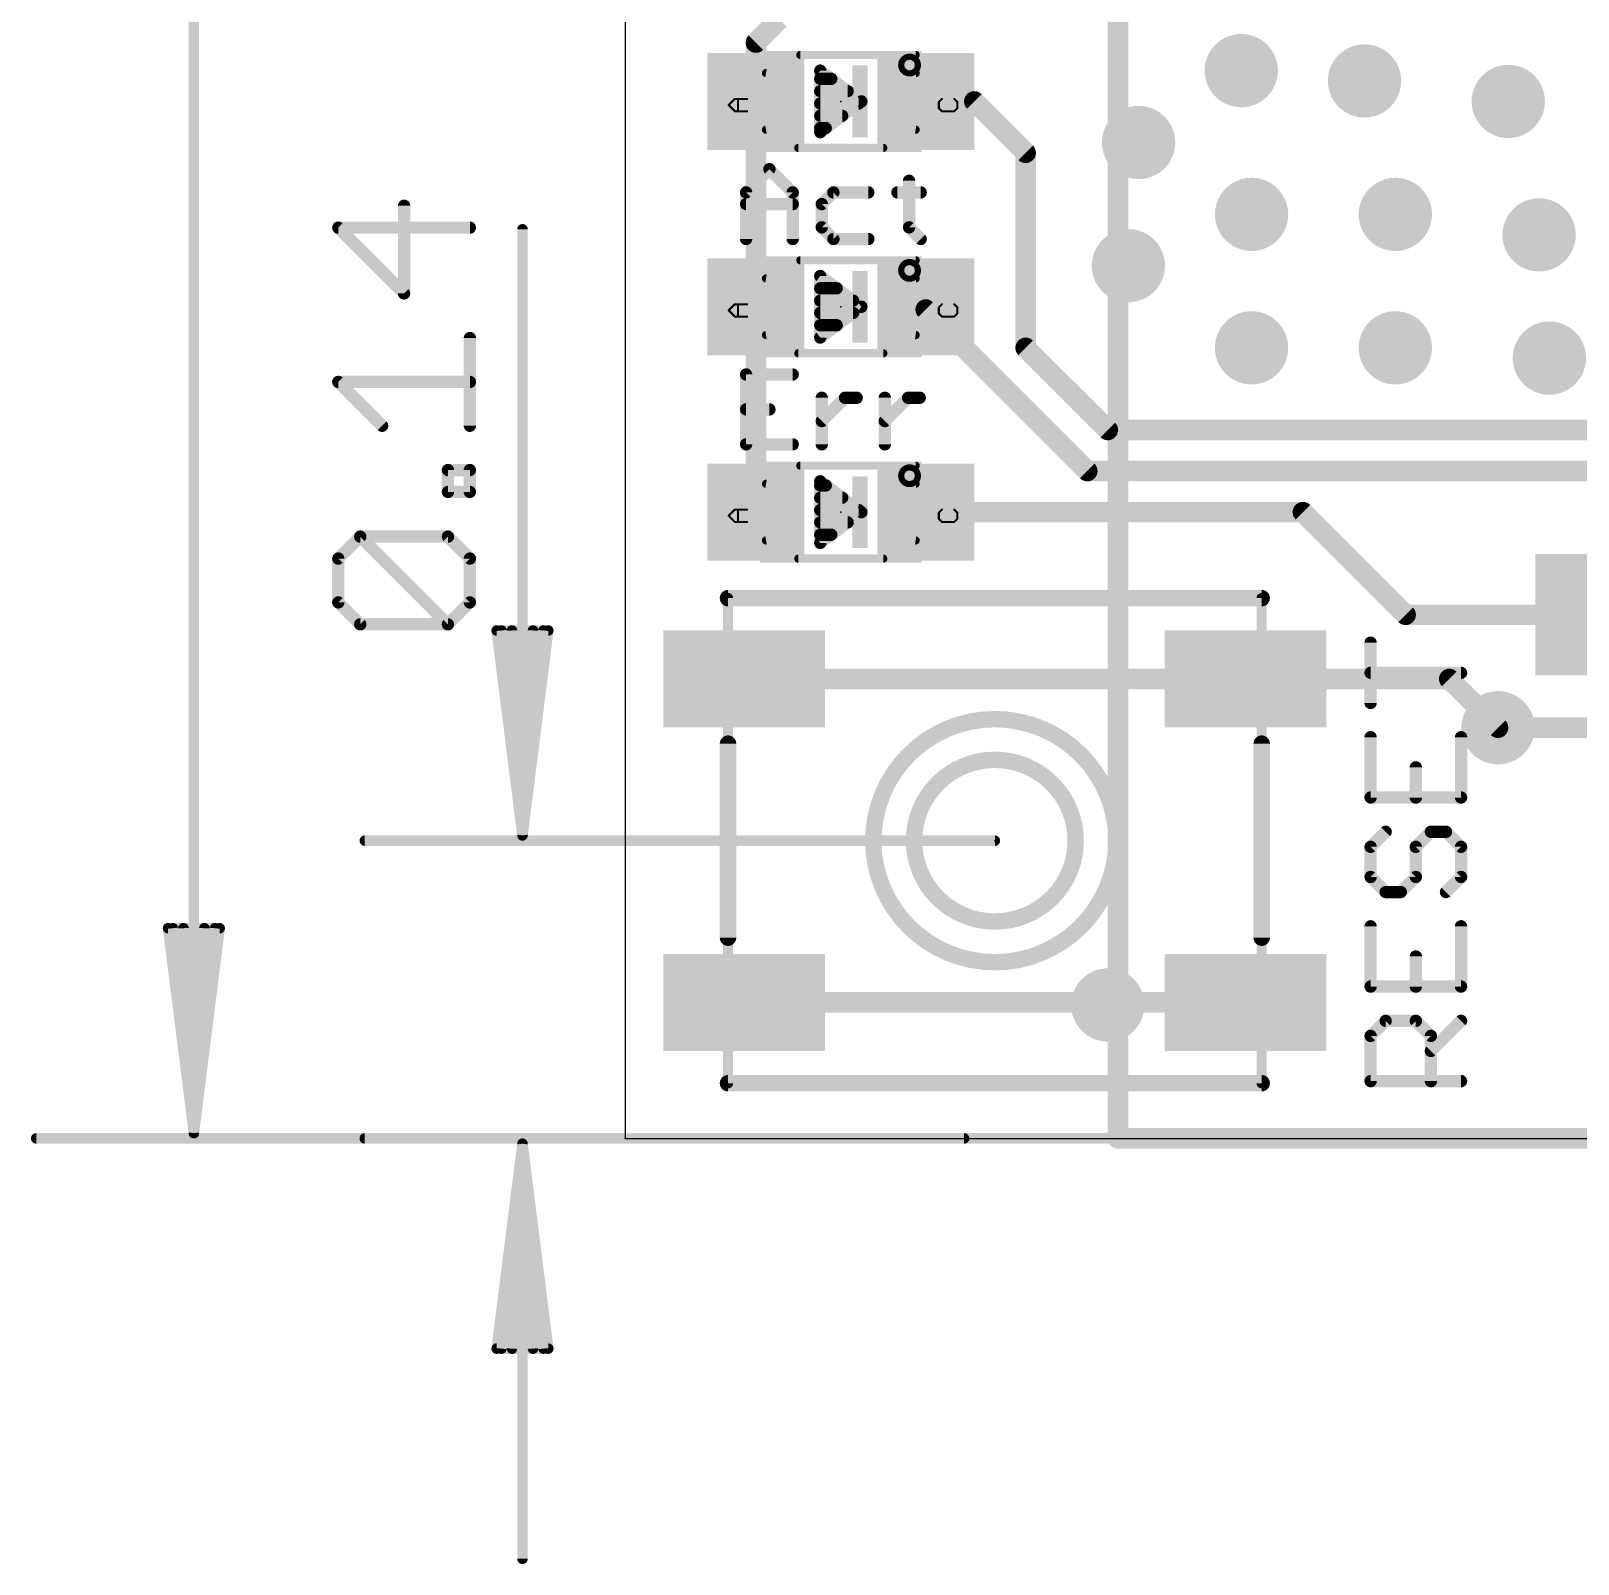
# Model space of a CAD drawing. Extents: x -7.7 to 68.6, y -5.3 to 60.5.
# Drawn here: x -7.35 to 11.78, y -5.27 to 13.7 of the extents above; entities that cross this region are included whole.
import ezdxf

# ---------------------------------------------------------------- set-up
doc = ezdxf.new("R2010")
doc.units = 0
for name, color, linetype in [('1', 12, 'CONTINUOUS'), ('16', 132, 'CONTINUOUS'), ('18', 110, 'CONTINUOUS'), ('20', 4, 'CONTINUOUS'), ('21', 40, 'CONTINUOUS'), ('23', 53, 'CONTINUOUS'), ('47', 253, 'CONTINUOUS'), ('51', 253, 'CONTINUOUS')]:
    doc.layers.add(name, color=color, linetype=linetype)

# ---------------------------------------------------------------- blocks, each defined once
blk = doc.blocks.new('RECT')
blk.add_solid([(-0.5, -0.5), (0.5, -0.5), (-0.5, 0.5), (0.5, 0.5)])
blk = doc.blocks.new('ROUNDV')
at = {"const_width": 0.5}
blk.add_lwpolyline([(0, -0.25, 1), (0, 0.25, 1), (0, -0.25)], format="xyb", dxfattribs=at)

msp = doc.modelspace()

# ---------------------------------------------------------------- linework, layer by layer
at = {"layer": '1', "const_width": 0.254}
for points in [[(6.096, 0), (6.096, 53.34)], [(1.617, 13.555), (1.905, 13.843)], [(1.617, 12.827), (1.617, 13.555)], [(1.617, 12.827), (1.617, 10.287)], [(3.717, 12.827), (4.318, 12.827)], [(4.318, 12.827), (4.953, 12.192)], [(4.953, 12.192), (4.953, 9.779)], [(1.617, 10.287), (1.617, 7.747)], [(3.717, 10.287), (3.717, 10.253)], [(3.717, 10.253), (5.715, 8.255)], [(4.953, 9.779), (5.969, 8.763)], [(5.969, 8.763), (12.192, 8.763)], [(5.715, 8.255), (13.655, 8.255)], [(3.717, 7.747), (8.382, 7.747)], [(8.382, 7.747), (9.652, 6.477)], [(9.652, 6.477), (11.877, 6.477)], [(1.472, 5.683), (7.672, 5.683)], [(7.672, 5.683), (10.192, 5.683)], [(10.192, 5.683), (10.795, 5.08)], [(1.472, 1.683), (7.672, 1.683)], [(29.21, 0), (6.096, 0)]]:
    msp.add_lwpolyline(points, dxfattribs=at)
at = {"layer": '1', "const_width": 0.127}
for points in [[(1.6805, 13.555, 1), (1.5535, 13.555)], [(1.5721, 13.5999, 1), (1.6619, 13.5101)], [(1.6805, 12.827, 1), (1.5535, 12.827)], [(1.5535, 12.827, 1), (1.6805, 12.827)], [(3.717, 12.8905, 1), (3.717, 12.7635)], [(4.3629, 12.8719, 1), (4.2731, 12.7821)], [(4.318, 12.7635, 1), (4.318, 12.8905)], [(5.0165, 12.192, 1), (4.8895, 12.192)], [(4.9081, 12.1471, 1), (4.9979, 12.2369)], [(1.6805, 10.287, 1), (1.5535, 10.287)], [(1.5535, 10.287, 1), (1.6805, 10.287)], [(3.7805, 10.287, 1), (3.6535, 10.287)], [(3.7619, 10.2979, 1), (3.6721, 10.2081)], [(3.6535, 10.253, 1), (3.7805, 10.253)], [(4.9979, 9.8239, 1), (4.9081, 9.7341)], [(4.8895, 9.779, 1), (5.0165, 9.779)], [(5.969, 8.8265, 1), (5.969, 8.6995)], [(5.9241, 8.7181, 1), (6.0139, 8.8079)], [(5.715, 8.3185, 1), (5.715, 8.1915)], [(5.6701, 8.2101, 1), (5.7599, 8.2999)], [(3.717, 7.8105, 1), (3.717, 7.6835)], [(8.4269, 7.7919, 1), (8.3371, 7.7021)], [(8.382, 7.6835, 1), (8.382, 7.8105)], [(1.5535, 7.747, 1), (1.6805, 7.747)], [(9.652, 6.5405, 1), (9.652, 6.4135)], [(9.6071, 6.4321, 1), (9.6969, 6.5219)], [(1.472, 5.7465, 1), (1.472, 5.6195)], [(7.672, 5.7465, 1), (7.672, 5.6195)], [(7.672, 5.6195, 1), (7.672, 5.7465)], [(10.2369, 5.7279, 1), (10.1471, 5.6381)], [(10.192, 5.6195, 1), (10.192, 5.7465)], [(10.7501, 5.0351, 1), (10.8399, 5.1249)], [(1.472, 1.7465, 1), (1.472, 1.6195)], [(7.672, 1.6195, 1), (7.672, 1.7465)], [(6.096, 0.0635, 1), (6.096, -0.0635)], [(6.0325, 0, 1), (6.1595, 0)]]:
    msp.add_lwpolyline(points, format="xyb", dxfattribs=at)
at = {"layer": '16', "const_width": 0.254}
for points in [[(6.096, 53.34), (6.096, 0)], [(15.367, 5.08), (10.795, 5.08)], [(6.096, 0), (29.21, 0)]]:
    msp.add_lwpolyline(points, dxfattribs=at)
at = {"layer": '16', "const_width": 0.127}
for points in [[(10.795, 5.1435, 1), (10.795, 5.0165)], [(6.096, 0.0635, 1), (6.096, -0.0635)], [(6.0325, 0, 1), (6.1595, 0)]]:
    msp.add_lwpolyline(points, format="xyb", dxfattribs=at)
at = {"layer": '20'}
for p, q in [((0, 35.052), (0, 0)), ((0, 0), (66.04, 0))]:
    msp.add_line(p, q, dxfattribs=at)
at = {"layer": '21'}
for points, const_width in [([(2.921, 12.827), (2.413, 13.208)], 0.1524), ([(2.413, 13.208), (2.413, 12.446)], 0.1524), ([(2.413, 13.1064), (2.5485, 13.1064)], 0.1524), ([(2.413, 12.954), (2.7517, 12.954)], 0.1524), ([(2.413, 12.446), (2.921, 12.827)], 0.1524), ([(2.413, 12.8016), (2.8871, 12.8016)], 0.1524), ([(2.413, 12.6492), (2.6839, 12.6492)], 0.1524), ([(2.413, 12.4968), (2.4807, 12.4968)], 0.1524), ([(1.4958, 11.7014), (1.784, 11.9895)], 0.1524), ([(1.784, 11.9895), (2.0721, 11.7014)], 0.1524), ([(3.5109, 11.8455), (3.5109, 11.2693)], 0.1524), ([(1.4958, 11.1252), (1.4958, 11.7014)], 0.1524), ([(2.0721, 11.7014), (2.0721, 11.1252)], 0.1524), ([(2.5754, 11.7014), (2.4314, 11.5574)], 0.1524), ([(3.0076, 11.7014), (2.5754, 11.7014)], 0.1524), ([(3.3669, 11.7014), (3.655, 11.7014)], 0.1524), ([(1.4958, 11.5574), (2.0721, 11.5574)], 0.1524), ([(2.4314, 11.5574), (2.4314, 11.2693)], 0.1524), ([(2.4314, 11.2693), (2.5754, 11.1252)], 0.1524), ([(3.5109, 11.2693), (3.655, 11.1252)], 0.1524), ([(2.5754, 11.1252), (3.0076, 11.1252)], 0.1524), ([(2.921, 10.287), (2.413, 10.668)], 0.1524), ([(2.413, 10.668), (2.413, 9.906)], 0.1524), ([(2.413, 10.5156), (2.6162, 10.5156)], 0.1524), ([(2.413, 10.3632), (2.8194, 10.3632)], 0.1524), ([(2.413, 9.906), (2.921, 10.287)], 0.1524), ([(2.413, 10.2108), (2.8194, 10.2108)], 0.1524), ([(2.413, 10.0584), (2.6162, 10.0584)], 0.1524), ([(2.0721, 9.4495), (1.4958, 9.4495)], 0.1524), ([(1.4958, 9.4495), (1.4958, 8.5852)], 0.1524), ([(2.4314, 8.5852), (2.4314, 9.1614)], 0.1524), ([(2.4314, 8.8733), (2.7195, 9.1614)], 0.1524), ([(2.7195, 9.1614), (2.8635, 9.1614)], 0.1524), ([(3.211, 8.5852), (3.211, 9.1614)], 0.1524), ([(3.211, 8.8733), (3.4991, 9.1614)], 0.1524), ([(3.4991, 9.1614), (3.6431, 9.1614)], 0.1524), ([(1.4958, 9.0174), (1.784, 9.0174)], 0.1524), ([(1.4958, 8.5852), (2.0721, 8.5852)], 0.1524), ([(2.921, 7.747), (2.413, 8.128)], 0.1524), ([(2.413, 8.128), (2.413, 7.366)], 0.1524), ([(2.413, 8.0772), (2.4807, 8.0772)], 0.1524), ([(2.413, 7.9248), (2.6839, 7.9248)], 0.1524), ([(2.413, 7.7724), (2.8871, 7.7724)], 0.1524), ([(2.413, 7.366), (2.921, 7.747)], 0.1524), ([(2.413, 7.62), (2.7517, 7.62)], 0.1524), ([(2.413, 7.4676), (2.5485, 7.4676)], 0.1524), ([(1.272, 6.683), (7.872, 6.683)], 0.2032), ([(9.2192, 5.3863), (9.2192, 6.132)], 0.1524), ([(10.3378, 5.7591), (9.2192, 5.7591)], 0.1524), ([(1.272, 2.483), (1.272, 4.883)], 0.2032), ([(7.872, 4.883), (7.872, 2.483)], 0.2032), ([(9.2192, 4.9626), (9.2192, 4.2169)], 0.1524), ([(10.3378, 4.2169), (10.3378, 4.9626)], 0.1524), ([(9.7785, 4.2169), (9.7785, 4.5897)], 0.1524), ([(9.2192, 4.2169), (10.3378, 4.2169)], 0.1524), ([(9.4057, 3.7932), (9.2192, 3.6068)], 0.1524), ([(9.7785, 3.6068), (9.9649, 3.7932)], 0.1524), ([(9.9649, 3.7932), (10.1514, 3.7932)], 0.1524), ([(10.1514, 3.7932), (10.3378, 3.6068)], 0.1524), ([(9.2192, 3.6068), (9.2192, 3.2339)], 0.1524), ([(9.7785, 3.2339), (9.7785, 3.6068)], 0.1524), ([(10.3378, 3.6068), (10.3378, 3.2339)], 0.1524), ([(9.2192, 3.2339), (9.4057, 3.0475)], 0.1524), ([(9.5921, 3.0475), (9.7785, 3.2339)], 0.1524), ([(10.3378, 3.2339), (10.1514, 3.0475)], 0.1524), ([(9.4057, 3.0475), (9.5921, 3.0475)], 0.1524), ([(9.2192, 2.6238), (9.2192, 1.8781)], 0.1524), ([(10.3378, 1.8781), (10.3378, 2.6238)], 0.1524), ([(9.7785, 1.8781), (9.7785, 2.2509)], 0.1524), ([(9.2192, 1.8781), (10.3378, 1.8781)], 0.1524), ([(9.2192, 1.268), (9.4057, 1.4544)], 0.1524), ([(9.2192, 0.7087), (9.2192, 1.268)], 0.1524), ([(9.4057, 1.4544), (9.7785, 1.4544)], 0.1524), ([(9.7785, 1.4544), (9.9649, 1.268)], 0.1524), ([(9.9649, 1.0816), (10.3378, 1.4544)], 0.1524), ([(9.9649, 1.268), (9.9649, 0.7087)], 0.1524), ([(7.872, 0.683), (1.272, 0.683)], 0.2032), ([(10.3378, 0.7087), (9.2192, 0.7087)], 0.1524)]:
    msp.add_lwpolyline(points, dxfattribs=dict(at, const_width=const_width))
for points, const_width in [([(2.4359, 13.2385, 1), (2.3901, 13.1775)], 0.0762), ([(2.4511, 13.208, 1), (2.3749, 13.208)], 0.0762), ([(2.413, 13.1445, 1), (2.413, 13.0683)], 0.0762), ([(2.413, 12.9921, 1), (2.413, 12.9159)], 0.0762), ([(2.5485, 13.0683, 1), (2.5485, 13.1445)], 0.0762), ([(2.7517, 12.9159, 1), (2.7517, 12.9921)], 0.0762), ([(2.413, 12.8397, 1), (2.413, 12.7635)], 0.0762), ([(2.8871, 12.7635, 1), (2.8871, 12.8397)], 0.0762), ([(2.9439, 12.7965, 1), (2.8981, 12.8575)], 0.0762), ([(2.8981, 12.7965, 1), (2.9439, 12.8575)], 0.0762), ([(2.413, 12.6873, 1), (2.413, 12.6111)], 0.0762), ([(2.6839, 12.6111, 1), (2.6839, 12.6873)], 0.0762), ([(2.413, 12.5349, 1), (2.413, 12.4587)], 0.0762), ([(2.3901, 12.4765, 1), (2.4359, 12.4155)], 0.0762), ([(2.3749, 12.446, 1), (2.4511, 12.446)], 0.0762), ([(2.4807, 12.4587, 1), (2.4807, 12.5349)], 0.0762), ([(1.8109, 12.0165, 1), (1.757, 11.9626)], 0.0762), ([(1.8109, 11.9626, 1), (1.757, 12.0165)], 0.0762), ([(3.549, 11.8455, 1), (3.4728, 11.8455)], 0.0762), ([(1.5339, 11.7014, 1), (1.4577, 11.7014)], 0.0762), ([(1.4689, 11.7284, 1), (1.5228, 11.6745)], 0.0762), ([(2.1102, 11.7014, 1), (2.034, 11.7014)], 0.0762), ([(2.0451, 11.6745, 1), (2.099, 11.7284)], 0.0762), ([(2.5754, 11.7395, 1), (2.5754, 11.6633)], 0.0762), ([(2.6024, 11.6745, 1), (2.5485, 11.7284)], 0.0762), ([(3.0076, 11.6633, 1), (3.0076, 11.7395)], 0.0762), ([(3.3669, 11.7395, 1), (3.3669, 11.6633)], 0.0762), ([(3.655, 11.6633, 1), (3.655, 11.7395)], 0.0762), ([(1.4958, 11.5955, 1), (1.4958, 11.5193)], 0.0762), ([(2.0721, 11.5193, 1), (2.0721, 11.5955)], 0.0762), ([(2.4044, 11.5843, 1), (2.4583, 11.5304)], 0.0762), ([(2.4695, 11.5574, 1), (2.3933, 11.5574)], 0.0762), ([(2.4583, 11.2962, 1), (2.4044, 11.2423)], 0.0762), ([(2.3933, 11.2693, 1), (2.4695, 11.2693)], 0.0762), ([(3.5379, 11.2962, 1), (3.484, 11.2423)], 0.0762), ([(3.4728, 11.2693, 1), (3.549, 11.2693)], 0.0762), ([(1.4577, 11.1252, 1), (1.5339, 11.1252)], 0.0762), ([(2.034, 11.1252, 1), (2.1102, 11.1252)], 0.0762), ([(2.5754, 11.1633, 1), (2.5754, 11.0871)], 0.0762), ([(2.5485, 11.0983, 1), (2.6024, 11.1521)], 0.0762), ([(3.0076, 11.0871, 1), (3.0076, 11.1633)], 0.0762), ([(3.628, 11.0983, 1), (3.6819, 11.1521)], 0.0762), ([(2.4359, 10.6985, 1), (2.3901, 10.6375)], 0.0762), ([(2.4511, 10.668, 1), (2.3749, 10.668)], 0.0762), ([(2.413, 10.5537, 1), (2.413, 10.4775)], 0.0762), ([(2.6162, 10.4775, 1), (2.6162, 10.5537)], 0.0762), ([(2.413, 10.4013, 1), (2.413, 10.3251)], 0.0762), ([(2.8194, 10.3251, 1), (2.8194, 10.4013)], 0.0762), ([(2.9439, 10.2565, 1), (2.8981, 10.3175)], 0.0762), ([(2.8981, 10.2565, 1), (2.9439, 10.3175)], 0.0762), ([(2.413, 10.2489, 1), (2.413, 10.1727)], 0.0762), ([(2.8194, 10.1727, 1), (2.8194, 10.2489)], 0.0762), ([(2.413, 10.0965, 1), (2.413, 10.0203)], 0.0762), ([(2.3901, 9.9365, 1), (2.4359, 9.8755)], 0.0762), ([(2.6162, 10.0203, 1), (2.6162, 10.0965)], 0.0762), ([(2.3749, 9.906, 1), (2.4511, 9.906)], 0.0762), ([(1.4958, 9.4876, 1), (1.4958, 9.4114)], 0.0762), ([(1.5339, 9.4495, 1), (1.4577, 9.4495)], 0.0762), ([(2.0721, 9.4114, 1), (2.0721, 9.4876)], 0.0762), ([(2.4695, 9.1614, 1), (2.3933, 9.1614)], 0.0762), ([(2.7195, 9.1995, 1), (2.7195, 9.1233)], 0.0762), ([(2.7464, 9.1345, 1), (2.6925, 9.1884)], 0.0762), ([(2.8635, 9.1233, 1), (2.8635, 9.1995)], 0.0762), ([(3.2491, 9.1614, 1), (3.1729, 9.1614)], 0.0762), ([(3.4991, 9.1995, 1), (3.4991, 9.1233)], 0.0762), ([(3.526, 9.1345, 1), (3.4721, 9.1884)], 0.0762), ([(3.6431, 9.1233, 1), (3.6431, 9.1995)], 0.0762), ([(1.4958, 9.0555, 1), (1.4958, 8.9793)], 0.0762), ([(1.784, 8.9793, 1), (1.784, 9.0555)], 0.0762), ([(2.4044, 8.9003, 1), (2.4583, 8.8464)], 0.0762), ([(3.184, 8.9003, 1), (3.2379, 8.8464)], 0.0762), ([(1.4958, 8.6233, 1), (1.4958, 8.5471)], 0.0762), ([(1.4577, 8.5852, 1), (1.5339, 8.5852)], 0.0762), ([(2.0721, 8.5471, 1), (2.0721, 8.6233)], 0.0762), ([(2.3933, 8.5852, 1), (2.4695, 8.5852)], 0.0762), ([(3.1729, 8.5852, 1), (3.2491, 8.5852)], 0.0762), ([(2.4359, 8.1585, 1), (2.3901, 8.0975)], 0.0762), ([(2.4511, 8.128, 1), (2.3749, 8.128)], 0.0762), ([(2.413, 8.1153, 1), (2.413, 8.0391)], 0.0762), ([(2.4807, 8.0391, 1), (2.4807, 8.1153)], 0.0762), ([(2.413, 7.9629, 1), (2.413, 7.8867)], 0.0762), ([(2.413, 7.8105, 1), (2.413, 7.7343)], 0.0762), ([(2.6839, 7.8867, 1), (2.6839, 7.9629)], 0.0762), ([(2.8871, 7.7343, 1), (2.8871, 7.8105)], 0.0762), ([(2.413, 7.6581, 1), (2.413, 7.5819)], 0.0762), ([(2.7517, 7.5819, 1), (2.7517, 7.6581)], 0.0762), ([(2.9439, 7.7165, 1), (2.8981, 7.7775)], 0.0762), ([(2.8981, 7.7165, 1), (2.9439, 7.7775)], 0.0762), ([(2.413, 7.5057, 1), (2.413, 7.4295)], 0.0762), ([(2.5485, 7.4295, 1), (2.5485, 7.5057)], 0.0762), ([(2.3901, 7.3965, 1), (2.4359, 7.3355)], 0.0762), ([(2.3749, 7.366, 1), (2.4511, 7.366)], 0.0762), ([(1.272, 6.7338, 1), (1.272, 6.6322)], 0.1016), ([(7.872, 6.6322, 1), (7.872, 6.7338)], 0.1016), ([(9.2573, 6.132, 1), (9.1811, 6.132)], 0.0762), ([(9.2192, 5.7972, 1), (9.2192, 5.721)], 0.0762), ([(10.3378, 5.721, 1), (10.3378, 5.7972)], 0.0762), ([(9.1811, 5.3863, 1), (9.2573, 5.3863)], 0.0762), ([(4.572, 2.1797, 1), (4.572, 5.1863, 1), (4.572, 2.1797)], 0.2032), ([(1.3228, 4.883, 1), (1.2212, 4.883)], 0.1016), ([(7.9228, 4.883, 1), (7.8212, 4.883)], 0.1016), ([(9.2573, 4.9626, 1), (9.1811, 4.9626)], 0.0762), ([(10.3759, 4.9626, 1), (10.2997, 4.9626)], 0.0762), ([(4.572, 2.683, 1), (4.572, 4.683, 1), (4.572, 2.683)], 0.2032), ([(9.8166, 4.5897, 1), (9.7404, 4.5897)], 0.0762), ([(9.2192, 4.255, 1), (9.2192, 4.1788)], 0.0762), ([(9.1811, 4.2169, 1), (9.2573, 4.2169)], 0.0762), ([(9.7404, 4.2169, 1), (9.8166, 4.2169)], 0.0762), ([(10.2997, 4.2169, 1), (10.3759, 4.2169)], 0.0762), ([(10.3378, 4.1788, 1), (10.3378, 4.255)], 0.0762), ([(9.4326, 3.7663, 1), (9.3787, 3.8201)], 0.0762), ([(9.9649, 3.8313, 1), (9.9649, 3.7551)], 0.0762), ([(9.9919, 3.7663, 1), (9.938, 3.8201)], 0.0762), ([(10.1783, 3.8201, 1), (10.1244, 3.7663)], 0.0762), ([(10.1514, 3.7551, 1), (10.1514, 3.8313)], 0.0762), ([(9.2573, 3.6068, 1), (9.1811, 3.6068)], 0.0762), ([(9.1923, 3.6337, 1), (9.2462, 3.5798)], 0.0762), ([(9.8166, 3.6068, 1), (9.7404, 3.6068)], 0.0762), ([(9.7516, 3.6337, 1), (9.8055, 3.5798)], 0.0762), ([(10.3759, 3.6068, 1), (10.2997, 3.6068)], 0.0762), ([(10.3109, 3.5798, 1), (10.3647, 3.6337)], 0.0762), ([(9.2462, 3.2609, 1), (9.1923, 3.207)], 0.0762), ([(9.1811, 3.2339, 1), (9.2573, 3.2339)], 0.0762), ([(9.7404, 3.2339, 1), (9.8166, 3.2339)], 0.0762), ([(9.8055, 3.207, 1), (9.7516, 3.2609)], 0.0762), ([(10.2997, 3.2339, 1), (10.3759, 3.2339)], 0.0762), ([(10.3647, 3.207, 1), (10.3109, 3.2609)], 0.0762), ([(9.4057, 3.0856, 1), (9.4057, 3.0094)], 0.0762), ([(9.3787, 3.0206, 1), (9.4326, 3.0744)], 0.0762), ([(9.5652, 3.0744, 1), (9.619, 3.0206)], 0.0762), ([(9.5921, 3.0094, 1), (9.5921, 3.0856)], 0.0762), ([(10.1244, 3.0744, 1), (10.1783, 3.0206)], 0.0762), ([(9.2573, 2.6238, 1), (9.1811, 2.6238)], 0.0762), ([(10.3759, 2.6238, 1), (10.2997, 2.6238)], 0.0762), ([(1.2212, 2.483, 1), (1.3228, 2.483)], 0.1016), ([(7.8212, 2.483, 1), (7.9228, 2.483)], 0.1016), ([(9.8166, 2.2509, 1), (9.7404, 2.2509)], 0.0762), ([(9.2192, 1.9162, 1), (9.2192, 1.84)], 0.0762), ([(9.1811, 1.8781, 1), (9.2573, 1.8781)], 0.0762), ([(9.7404, 1.8781, 1), (9.8166, 1.8781)], 0.0762), ([(10.2997, 1.8781, 1), (10.3759, 1.8781)], 0.0762), ([(10.3378, 1.84, 1), (10.3378, 1.9162)], 0.0762), ([(9.2573, 1.268, 1), (9.1811, 1.268)], 0.0762), ([(9.4057, 1.4925, 1), (9.4057, 1.4163)], 0.0762), ([(9.4326, 1.4275, 1), (9.3787, 1.4813)], 0.0762), ([(9.8055, 1.4813, 1), (9.7516, 1.4275)], 0.0762), ([(9.7785, 1.4163, 1), (9.7785, 1.4925)], 0.0762), ([(10.003, 1.268, 1), (9.9268, 1.268)], 0.0762), ([(10.3647, 1.4275, 1), (10.3109, 1.4813)], 0.0762), ([(9.1923, 1.2949, 1), (9.2462, 1.241)], 0.0762), ([(9.938, 1.241, 1), (9.9919, 1.2949)], 0.0762), ([(9.938, 1.1085, 1), (9.9919, 1.0546)], 0.0762), ([(1.272, 0.7338, 1), (1.272, 0.6322)], 0.1016), ([(7.872, 0.6322, 1), (7.872, 0.7338)], 0.1016), ([(9.2192, 0.7468, 1), (9.2192, 0.6706)], 0.0762), ([(10.3378, 0.6706, 1), (10.3378, 0.7468)], 0.0762), ([(9.1811, 0.7087, 1), (9.2573, 0.7087)], 0.0762), ([(9.9268, 0.7087, 1), (10.003, 0.7087)], 0.0762)]:
    msp.add_lwpolyline(points, format="xyb", dxfattribs=dict(at, const_width=const_width))
at = {"layer": '23'}
for p in [(2.667, 12.827), (2.667, 10.287), (2.667, 7.747), (4.572, 3.683), (0, 0)]:
    msp.add_point(p, dxfattribs=at)
at = {"layer": '47'}
for points, const_width in [([(-5.334, 0.065), (-5.334, 53.275)], 0.13), ([(-2.7342, 10.4521), (-2.7342, 11.5368)], 0.1524), ([(-1.9207, 11.2656), (-3.5477, 11.2656)], 0.1524), ([(-3.5477, 11.2656), (-2.7342, 10.4521)], 0.1524), ([(-1.27, 3.748), (-1.27, 11.2458)], 0.13), ([(-1.9207, 8.8149), (-1.9207, 9.8996)], 0.1524), ([(-3.0054, 8.8149), (-3.5477, 9.3573)], 0.1524), ([(-3.5477, 9.3573), (-1.9207, 9.3573)], 0.1524), ([(-2.1919, 7.9964), (-2.1919, 8.2675)], 0.1524), ([(-2.1919, 8.2675), (-1.9207, 8.2675)], 0.1524), ([(-1.9207, 8.2675), (-1.9207, 7.9964)], 0.1524), ([(-1.9207, 7.9964), (-2.1919, 7.9964)], 0.1524), ([(-3.5477, 7.1727), (-3.2765, 7.4439)], 0.1524), ([(-3.2765, 7.4439), (-2.1919, 7.4439)], 0.1524), ([(-2.1919, 6.3592), (-3.2765, 7.4439)], 0.1524), ([(-2.1919, 7.4439), (-1.9207, 7.1727)], 0.1524), ([(-3.5477, 6.6304), (-3.5477, 7.1727)], 0.1524), ([(-1.9207, 7.1727), (-1.9207, 6.6304)], 0.1524), ([(-3.2765, 6.3592), (-3.5477, 6.6304)], 0.1524), ([(-1.9207, 6.6304), (-2.1919, 6.3592)], 0.1524), ([(-2.1919, 6.3592), (-3.2765, 6.3592)], 0.1524), ([(-1.27, 3.748), (-1.5892, 6.283)], 0.13), ([(-1.5892, 6.283), (-0.9508, 6.283)], 0.13), ([(-1.27, 3.748), (-1.53, 6.283)], 0.13), ([(-1.27, 3.748), (-1.4, 6.283)], 0.13), ([(-0.9508, 6.283), (-1.27, 3.748)], 0.13), ([(-1.14, 6.283), (-1.27, 3.748)], 0.13), ([(-1.01, 6.283), (-1.27, 3.748)], 0.13), ([(4.572, 3.683), (-3.22, 3.683)], 0.13), ([(-5.334, 0.065), (-5.6532, 2.6)], 0.13), ([(-5.6532, 2.6), (-5.0148, 2.6)], 0.13), ([(-5.334, 0.065), (-5.594, 2.6)], 0.13), ([(-5.334, 0.065), (-5.464, 2.6)], 0.13), ([(-5.0148, 2.6), (-5.334, 0.065)], 0.13), ([(-5.204, 2.6), (-5.334, 0.065)], 0.13), ([(-5.074, 2.6), (-5.334, 0.065)], 0.13), ([(41.021, 0), (-7.284, 0)], 0.13), ([(4.191, 0), (-3.22, 0)], 0.13), ([(-1.27, -0.065), (-1.5892, -2.6)], 0.13), ([(-1.27, -0.065), (-1.53, -2.6)], 0.13), ([(-1.27, -0.065), (-1.4, -2.6)], 0.13), ([(-1.27, -0.065), (-1.27, -5.2)], 0.13), ([(-0.9508, -2.6), (-1.27, -0.065)], 0.13), ([(-1.14, -2.6), (-1.27, -0.065)], 0.13), ([(-1.01, -2.6), (-1.27, -0.065)], 0.13), ([(-1.5892, -2.6), (-0.9508, -2.6)], 0.13)]:
    msp.add_lwpolyline(points, dxfattribs=dict(at, const_width=const_width))
for points, const_width in [([(-2.6961, 11.5368, 1), (-2.7723, 11.5368)], 0.0762), ([(-3.5477, 11.3037, 1), (-3.5477, 11.2275)], 0.0762), ([(-3.5207, 11.2925, 1), (-3.5746, 11.2386)], 0.0762), ([(-1.9207, 11.2275, 1), (-1.9207, 11.3037)], 0.0762), ([(-1.2375, 11.2458, 1), (-1.3025, 11.2458)], 0.065), ([(-2.7723, 10.4521, 1), (-2.6961, 10.4521)], 0.0762), ([(-2.7611, 10.4251, 1), (-2.7073, 10.479)], 0.0762), ([(-1.8826, 9.8996, 1), (-1.9588, 9.8996)], 0.0762), ([(-3.5207, 9.3842, 1), (-3.5746, 9.3303)], 0.0762), ([(-3.5477, 9.3954, 1), (-3.5477, 9.3192)], 0.0762), ([(-1.9207, 9.3192, 1), (-1.9207, 9.3954)], 0.0762), ([(-3.0323, 8.788, 1), (-2.9784, 8.8419)], 0.0762), ([(-1.9588, 8.8149, 1), (-1.8826, 8.8149)], 0.0762), ([(-2.1538, 8.2675, 1), (-2.23, 8.2675)], 0.0762), ([(-2.1919, 8.3056, 1), (-2.1919, 8.2294)], 0.0762), ([(-1.8826, 8.2675, 1), (-1.9588, 8.2675)], 0.0762), ([(-1.9207, 8.2294, 1), (-1.9207, 8.3056)], 0.0762), ([(-2.1919, 8.0345, 1), (-2.1919, 7.9583)], 0.0762), ([(-1.9207, 7.9583, 1), (-1.9207, 8.0345)], 0.0762), ([(-2.23, 7.9964, 1), (-2.1538, 7.9964)], 0.0762), ([(-1.9588, 7.9964, 1), (-1.8826, 7.9964)], 0.0762), ([(-3.2496, 7.4708, 1), (-3.3035, 7.4169)], 0.0762), ([(-3.2765, 7.482, 1), (-3.2765, 7.4058)], 0.0762), ([(-3.2496, 7.4169, 1), (-3.3035, 7.4708)], 0.0762), ([(-2.1649, 7.4708, 1), (-2.2188, 7.4169)], 0.0762), ([(-2.1919, 7.4058, 1), (-2.1919, 7.482)], 0.0762), ([(-3.5096, 7.1727, 1), (-3.5858, 7.1727)], 0.0762), ([(-3.5746, 7.1996, 1), (-3.5207, 7.1458)], 0.0762), ([(-1.8826, 7.1727, 1), (-1.9588, 7.1727)], 0.0762), ([(-1.9476, 7.1458, 1), (-1.8938, 7.1996)], 0.0762), ([(-3.5207, 6.6573, 1), (-3.5746, 6.6034)], 0.0762), ([(-1.8938, 6.6034, 1), (-1.9476, 6.6573)], 0.0762), ([(-3.5858, 6.6304, 1), (-3.5096, 6.6304)], 0.0762), ([(-1.9588, 6.6304, 1), (-1.8826, 6.6304)], 0.0762), ([(-3.2765, 6.3973, 1), (-3.2765, 6.3211)], 0.0762), ([(-3.3035, 6.3323, 1), (-3.2496, 6.3861)], 0.0762), ([(-2.2188, 6.3861, 1), (-2.1649, 6.3323)], 0.0762), ([(-2.2188, 6.3323, 1), (-2.1649, 6.3861)], 0.0762), ([(-2.1919, 6.3211, 1), (-2.1919, 6.3973)], 0.0762), ([(-1.557, 6.2871, 1), (-1.6215, 6.2789)], 0.065), ([(-1.5892, 6.3155, 1), (-1.5892, 6.2505)], 0.065), ([(-1.4977, 6.2863, 1), (-1.5623, 6.2797)], 0.065), ([(-1.3675, 6.2847, 1), (-1.4325, 6.2813)], 0.065), ([(-1.1075, 6.2813, 1), (-1.1725, 6.2847)], 0.065), ([(-0.9777, 6.2797, 1), (-1.0423, 6.2863)], 0.065), ([(-0.9185, 6.2789, 1), (-0.983, 6.2871)], 0.065), ([(-0.9508, 6.2505, 1), (-0.9508, 6.3155)], 0.065), ([(-3.22, 3.7155, 1), (-3.22, 3.6505)], 0.065), ([(-1.3022, 3.7521, 1), (-1.2378, 3.7439)], 0.065), ([(-1.3023, 3.7513, 1), (-1.2377, 3.7447)], 0.065), ([(-1.3025, 3.7463, 1), (-1.2375, 3.7497)], 0.065), ([(-1.3025, 3.7497, 1), (-1.2375, 3.7463)], 0.065), ([(-1.3025, 3.748, 1), (-1.2375, 3.748)], 0.065), ([(-1.3023, 3.7447, 1), (-1.2377, 3.7513)], 0.065), ([(-1.3022, 3.7439, 1), (-1.2378, 3.7521)], 0.065), ([(4.572, 3.6505, 1), (4.572, 3.7155)], 0.065), ([(-5.621, 2.6041, 1), (-5.6855, 2.5959)], 0.065), ([(-5.6532, 2.6325, 1), (-5.6532, 2.5675)], 0.065), ([(-5.5617, 2.6033, 1), (-5.6263, 2.5967)], 0.065), ([(-5.4315, 2.6017, 1), (-5.4965, 2.5983)], 0.065), ([(-5.1715, 2.5983, 1), (-5.2365, 2.6017)], 0.065), ([(-5.0417, 2.5967, 1), (-5.1063, 2.6033)], 0.065), ([(-4.9825, 2.5959, 1), (-5.047, 2.6041)], 0.065), ([(-5.0148, 2.5675, 1), (-5.0148, 2.6325)], 0.065), ([(-7.284, 0.0325, 1), (-7.284, -0.0325)], 0.065), ([(-5.3662, 0.0691, 1), (-5.3018, 0.0609)], 0.065), ([(-5.3663, 0.0683, 1), (-5.3017, 0.0617)], 0.065), ([(-5.3665, 0.0633, 1), (-5.3015, 0.0667)], 0.065), ([(-5.3665, 0.0667, 1), (-5.3015, 0.0633)], 0.065), ([(-5.3665, 0.065, 1), (-5.3015, 0.065)], 0.065), ([(-5.3663, 0.0617, 1), (-5.3017, 0.0683)], 0.065), ([(-5.3662, 0.0609, 1), (-5.3018, 0.0691)], 0.065), ([(-3.22, 0.0325, 1), (-3.22, -0.0325)], 0.065), ([(-1.2375, -0.0667, 1), (-1.3025, -0.0633)], 0.065), ([(-1.2375, -0.0633, 1), (-1.3025, -0.0667)], 0.065), ([(4.191, -0.0325, 1), (4.191, 0.0325)], 0.065), ([(-1.2375, -0.065, 1), (-1.3025, -0.065)], 0.065), ([(-1.2378, -0.0609, 1), (-1.3022, -0.0691)], 0.065), ([(-1.2377, -0.0617, 1), (-1.3023, -0.0683)], 0.065), ([(-1.2377, -0.0683, 1), (-1.3023, -0.0617)], 0.065), ([(-1.2378, -0.0691, 1), (-1.3022, -0.0609)], 0.065), ([(-1.6215, -2.5959, 1), (-1.557, -2.6041)], 0.065), ([(-1.5892, -2.5675, 1), (-1.5892, -2.6325)], 0.065), ([(-1.5623, -2.5967, 1), (-1.4977, -2.6033)], 0.065), ([(-1.4325, -2.5983, 1), (-1.3675, -2.6017)], 0.065), ([(-1.1725, -2.6017, 1), (-1.1075, -2.5983)], 0.065), ([(-1.0423, -2.6033, 1), (-0.9777, -2.5967)], 0.065), ([(-0.983, -2.6041, 1), (-0.9185, -2.5959)], 0.065), ([(-0.9508, -2.6325, 1), (-0.9508, -2.5675)], 0.065), ([(-1.3025, -5.2, 1), (-1.2375, -5.2)], 0.065)]:
    msp.add_lwpolyline(points, format="xyb", dxfattribs=dict(at, const_width=const_width))
at = {"layer": '51'}
for p, q in [((0, 53.34), (0, 0)), ((0, 0), (66.04, 0))]:
    msp.add_line(p, q, dxfattribs=at)
for points, const_width in [([(2.167, 13.402), (3.592, 13.402)], 0.1016), ([(1.2795, 12.7821), (1.3558, 12.8584)], 0.0254), ([(1.3558, 12.8584), (1.5083, 12.8584)], 0.0254), ([(1.3939, 12.7058), (1.3939, 12.8584)], 0.0254), ([(3.9176, 12.8584), (3.8795, 12.8202)], 0.0254), ([(3.8795, 12.8202), (3.8795, 12.744)], 0.0254), ([(4.1083, 12.8202), (4.0702, 12.8584)], 0.0254), ([(4.1083, 12.744), (4.1083, 12.8202)], 0.0254), ([(1.3558, 12.7058), (1.2795, 12.7821)], 0.0254), ([(1.5083, 12.7058), (1.3558, 12.7058)], 0.0254), ([(3.8795, 12.744), (3.9176, 12.7058)], 0.0254), ([(3.9176, 12.7058), (4.0702, 12.7058)], 0.0254), ([(4.0702, 12.7058), (4.1083, 12.744)], 0.0254), ([(3.192, 12.252), (2.142, 12.252)], 0.1016), ([(2.167, 10.862), (3.592, 10.862)], 0.1016), ([(1.2795, 10.2421), (1.3558, 10.3184)], 0.0254), ([(1.3558, 10.1658), (1.2795, 10.2421)], 0.0254), ([(1.3558, 10.3184), (1.5083, 10.3184)], 0.0254), ([(1.5083, 10.1658), (1.3558, 10.1658)], 0.0254), ([(1.3939, 10.1658), (1.3939, 10.3184)], 0.0254), ([(3.9176, 10.3184), (3.8795, 10.2802)], 0.0254), ([(3.8795, 10.2802), (3.8795, 10.204)], 0.0254), ([(3.8795, 10.204), (3.9176, 10.1658)], 0.0254), ([(3.9176, 10.1658), (4.0702, 10.1658)], 0.0254), ([(4.1083, 10.2802), (4.0702, 10.3184)], 0.0254), ([(4.0702, 10.1658), (4.1083, 10.204)], 0.0254), ([(4.1083, 10.204), (4.1083, 10.2802)], 0.0254), ([(3.192, 9.712), (2.142, 9.712)], 0.1016), ([(2.167, 8.322), (3.592, 8.322)], 0.1016), ([(1.2795, 7.7021), (1.3558, 7.7784)], 0.0254), ([(1.3558, 7.6258), (1.2795, 7.7021)], 0.0254), ([(1.3558, 7.7784), (1.5083, 7.7784)], 0.0254), ([(1.3939, 7.6258), (1.3939, 7.7784)], 0.0254), ([(3.9176, 7.7784), (3.8795, 7.7402)], 0.0254), ([(3.8795, 7.7402), (3.8795, 7.664)], 0.0254), ([(3.8795, 7.664), (3.9176, 7.6258)], 0.0254), ([(4.1083, 7.7402), (4.0702, 7.7784)], 0.0254), ([(4.0702, 7.6258), (4.1083, 7.664)], 0.0254), ([(4.1083, 7.664), (4.1083, 7.7402)], 0.0254), ([(1.5083, 7.6258), (1.3558, 7.6258)], 0.0254), ([(3.9176, 7.6258), (4.0702, 7.6258)], 0.0254), ([(3.192, 7.172), (2.142, 7.172)], 0.1016), ([(1.272, 0.683), (1.272, 6.683)], 0.127), ([(7.872, 6.683), (7.872, 0.683)], 0.127)]:
    msp.add_lwpolyline(points, dxfattribs=dict(at, const_width=const_width))
for points, const_width in [([(2.167, 13.4274, 1), (2.167, 13.3766)], 0.0508), ([(3.517, 13.174, 1), (3.517, 13.38, 1), (3.517, 13.174)], 0.0762), ([(3.592, 13.3766, 1), (3.592, 13.4274)], 0.0508), ([(1.742, 12.477, 0.8571), (1.742, 13.177)], 0.1016), ([(1.7459, 13.2021, 1), (1.7381, 13.1519)], 0.0508), ([(3.592, 13.177, 0.8571), (3.592, 12.477)], 0.1016), ([(3.5959, 13.1519, 1), (3.5881, 13.2021)], 0.0508), ([(1.3558, 12.8647, 1), (1.3558, 12.852)], 0.0127), ([(1.3603, 12.8539, 1), (1.3513, 12.8628)], 0.0127), ([(1.4003, 12.8584, 1), (1.3876, 12.8584)], 0.0127), ([(1.5083, 12.852, 1), (1.5083, 12.8647)], 0.0127), ([(3.875, 12.8247, 1), (3.884, 12.8157)], 0.0127), ([(3.8859, 12.8202, 1), (3.8732, 12.8202)], 0.0127), ([(3.9221, 12.8539, 1), (3.9131, 12.8628)], 0.0127), ([(4.0747, 12.8628, 1), (4.0657, 12.8539)], 0.0127), ([(4.1147, 12.8202, 1), (4.1019, 12.8202)], 0.0127), ([(4.1038, 12.8157, 1), (4.1128, 12.8247)], 0.0127), ([(1.284, 12.7866, 1), (1.275, 12.7776)], 0.0127), ([(1.275, 12.7866, 1), (1.284, 12.7776)], 0.0127), ([(1.3558, 12.7122, 1), (1.3558, 12.6995)], 0.0127), ([(1.3513, 12.7013, 1), (1.3603, 12.7103)], 0.0127), ([(1.3876, 12.7058, 1), (1.4003, 12.7058)], 0.0127), ([(1.5083, 12.6995, 1), (1.5083, 12.7122)], 0.0127), ([(3.884, 12.7484, 1), (3.875, 12.7395)], 0.0127), ([(3.8732, 12.744, 1), (3.8859, 12.744)], 0.0127), ([(3.9176, 12.7122, 1), (3.9176, 12.6995)], 0.0127), ([(3.9131, 12.7013, 1), (3.9221, 12.7103)], 0.0127), ([(4.0657, 12.7103, 1), (4.0747, 12.7013)], 0.0127), ([(4.0702, 12.6995, 1), (4.0702, 12.7122)], 0.0127), ([(4.1019, 12.744, 1), (4.1147, 12.744)], 0.0127), ([(4.1128, 12.7395, 1), (4.1038, 12.7484)], 0.0127), ([(1.7381, 12.5021, 1), (1.7459, 12.4519)], 0.0508), ([(3.5881, 12.4519, 1), (3.5959, 12.5021)], 0.0508), ([(2.142, 12.2774, 1), (2.142, 12.2266)], 0.0508), ([(3.192, 12.2266, 1), (3.192, 12.2774)], 0.0508), ([(2.167, 10.8874, 1), (2.167, 10.8366)], 0.0508), ([(3.592, 10.8366, 1), (3.592, 10.8874)], 0.0508), ([(3.517, 10.634, 1), (3.517, 10.84, 1), (3.517, 10.634)], 0.0762), ([(1.742, 9.937, 0.8571), (1.742, 10.637)], 0.1016), ([(1.7459, 10.6621, 1), (1.7381, 10.6119)], 0.0508), ([(3.592, 10.637, 0.8571), (3.592, 9.937)], 0.1016), ([(3.5959, 10.6119, 1), (3.5881, 10.6621)], 0.0508), ([(1.284, 10.2466, 1), (1.275, 10.2376)], 0.0127), ([(1.275, 10.2466, 1), (1.284, 10.2376)], 0.0127), ([(1.3558, 10.3247, 1), (1.3558, 10.312)], 0.0127), ([(1.3558, 10.1722, 1), (1.3558, 10.1595)], 0.0127), ([(1.3603, 10.3139, 1), (1.3513, 10.3228)], 0.0127), ([(1.3513, 10.1613, 1), (1.3603, 10.1703)], 0.0127), ([(1.4003, 10.3184, 1), (1.3876, 10.3184)], 0.0127), ([(1.3876, 10.1658, 1), (1.4003, 10.1658)], 0.0127), ([(1.5083, 10.312, 1), (1.5083, 10.3247)], 0.0127), ([(1.5083, 10.1595, 1), (1.5083, 10.1722)], 0.0127), ([(3.875, 10.2847, 1), (3.884, 10.2757)], 0.0127), ([(3.884, 10.2084, 1), (3.875, 10.1995)], 0.0127), ([(3.8859, 10.2802, 1), (3.8732, 10.2802)], 0.0127), ([(3.8732, 10.204, 1), (3.8859, 10.204)], 0.0127), ([(3.9176, 10.1722, 1), (3.9176, 10.1595)], 0.0127), ([(3.9221, 10.3139, 1), (3.9131, 10.3228)], 0.0127), ([(3.9131, 10.1613, 1), (3.9221, 10.1703)], 0.0127), ([(4.0747, 10.3228, 1), (4.0657, 10.3139)], 0.0127), ([(4.0657, 10.1703, 1), (4.0747, 10.1613)], 0.0127), ([(4.0702, 10.1595, 1), (4.0702, 10.1722)], 0.0127), ([(4.1147, 10.2802, 1), (4.1019, 10.2802)], 0.0127), ([(4.1019, 10.204, 1), (4.1147, 10.204)], 0.0127), ([(4.1038, 10.2757, 1), (4.1128, 10.2847)], 0.0127), ([(4.1128, 10.1995, 1), (4.1038, 10.2084)], 0.0127), ([(1.7381, 9.9621, 1), (1.7459, 9.9119)], 0.0508), ([(3.5881, 9.9119, 1), (3.5959, 9.9621)], 0.0508), ([(2.142, 9.7374, 1), (2.142, 9.6866)], 0.0508), ([(3.192, 9.6866, 1), (3.192, 9.7374)], 0.0508), ([(2.167, 8.3474, 1), (2.167, 8.2966)], 0.0508), ([(3.517, 8.094, 1), (3.517, 8.3, 1), (3.517, 8.094)], 0.0762), ([(3.592, 8.2966, 1), (3.592, 8.3474)], 0.0508), ([(1.742, 7.397, 0.8571), (1.742, 8.097)], 0.1016), ([(1.7459, 8.1221, 1), (1.7381, 8.0719)], 0.0508), ([(3.592, 8.097, 0.8571), (3.592, 7.397)], 0.1016), ([(3.5959, 8.0719, 1), (3.5881, 8.1221)], 0.0508), ([(1.284, 7.7066, 1), (1.275, 7.6976)], 0.0127), ([(1.275, 7.7066, 1), (1.284, 7.6976)], 0.0127), ([(1.3558, 7.7847, 1), (1.3558, 7.772)], 0.0127), ([(1.3603, 7.7739, 1), (1.3513, 7.7828)], 0.0127), ([(1.4003, 7.7784, 1), (1.3876, 7.7784)], 0.0127), ([(1.5083, 7.772, 1), (1.5083, 7.7847)], 0.0127), ([(3.875, 7.7447, 1), (3.884, 7.7357)], 0.0127), ([(3.884, 7.6684, 1), (3.875, 7.6595)], 0.0127), ([(3.8859, 7.7402, 1), (3.8732, 7.7402)], 0.0127), ([(3.8732, 7.664, 1), (3.8859, 7.664)], 0.0127), ([(3.9221, 7.7739, 1), (3.9131, 7.7828)], 0.0127), ([(4.0747, 7.7828, 1), (4.0657, 7.7739)], 0.0127), ([(4.1147, 7.7402, 1), (4.1019, 7.7402)], 0.0127), ([(4.1019, 7.664, 1), (4.1147, 7.664)], 0.0127), ([(4.1038, 7.7357, 1), (4.1128, 7.7447)], 0.0127), ([(4.1128, 7.6595, 1), (4.1038, 7.6684)], 0.0127), ([(1.3558, 7.6322, 1), (1.3558, 7.6195)], 0.0127), ([(1.3513, 7.6213, 1), (1.3603, 7.6303)], 0.0127), ([(1.3876, 7.6258, 1), (1.4003, 7.6258)], 0.0127), ([(1.5083, 7.6195, 1), (1.5083, 7.6322)], 0.0127), ([(3.9176, 7.6322, 1), (3.9176, 7.6195)], 0.0127), ([(3.9131, 7.6213, 1), (3.9221, 7.6303)], 0.0127), ([(4.0657, 7.6303, 1), (4.0747, 7.6213)], 0.0127), ([(4.0702, 7.6195, 1), (4.0702, 7.6322)], 0.0127), ([(1.7381, 7.4221, 1), (1.7459, 7.3719)], 0.0508), ([(3.5881, 7.3719, 1), (3.5959, 7.4221)], 0.0508), ([(2.142, 7.1974, 1), (2.142, 7.1466)], 0.0508), ([(3.192, 7.1466, 1), (3.192, 7.1974)], 0.0508), ([(1.3037, 6.683, 1), (1.2403, 6.683)], 0.0635), ([(7.9038, 6.683, 1), (7.8403, 6.683)], 0.0635), ([(1.2403, 0.683, 1), (1.3037, 0.683)], 0.0635), ([(7.8403, 0.683, 1), (7.9038, 0.683)], 0.0635)]:
    msp.add_lwpolyline(points, format="xyb", dxfattribs=dict(at, const_width=const_width))

# ---------------------------------------------------------------- block references
at = {"layer": '1'}
for p, xscale, yscale, rotation in [((1.617, 12.827), 1.2, 1.2, 270), ((3.717, 12.827), 1.2, 1.2, 270), ((1.617, 10.287), 1.2, 1.2, 270), ((3.717, 10.287), 1.2, 1.2, 270), ((1.617, 7.747), 1.2, 1.2, 270), ((3.717, 7.747), 1.2, 1.2, 270), ((11.877, 6.477), 1.24, 1.5, 180)]:
    msp.add_blockref('RECT', p, dxfattribs=dict(at, xscale=xscale, yscale=yscale, rotation=rotation))
at = {"layer": '1', "xscale": 2, "yscale": 1.2}
for p in [(1.472, 5.683), (7.672, 5.683), (1.472, 1.683), (7.672, 1.683)]:
    msp.add_blockref('RECT', p, dxfattribs=at)
at = {"layer": '18', "xscale": 0.9064, "yscale": 0.9064}
for p in [(7.62, 13.208), (7.62, 13.208), (9.144, 13.081), (9.144, 13.081), (10.922, 12.827), (10.922, 12.827), (6.35, 12.319), (6.35, 12.319), (7.747, 11.43), (7.747, 11.43), (9.525, 11.43), (9.525, 11.43), (11.303, 11.176), (11.303, 11.176), (6.223, 10.795), (6.223, 10.795), (7.747, 9.779), (7.747, 9.779), (9.525, 9.779), (9.525, 9.779), (11.43, 9.652), (11.43, 9.652), (10.795, 5.08), (10.795, 5.08), (5.969, 1.651), (5.969, 1.651)]:
    msp.add_blockref('ROUNDV', p, dxfattribs=at)
at = {"layer": '21', "xscale": 0.889, "yscale": 0.1905, "rotation": 270}
for p in [(2.9028, 12.827), (2.9028, 10.287), (2.9028, 7.747)]:
    msp.add_blockref('RECT', p, dxfattribs=at)
at = {"layer": '51'}
for p, xscale, yscale, rotation in [((1.917, 13.2895), 0.325, 0.5, 270), ((3.298, 13.277), 0.3, 0.262, 270), ((3.6295, 13.2895), 0.325, 0.075, 270), ((2.042, 13.077), 0.15, 0.25, 270), ((2.0795, 12.827), 0.4, 0.175, 270), ((3.292, 13.077), 0.15, 0.25, 270), ((3.2545, 12.827), 0.4, 0.175, 270), ((2.042, 12.577), 0.15, 0.25, 270), ((3.292, 12.577), 0.15, 0.25, 270), ((1.917, 12.3645), 0.325, 0.5, 270), ((3.417, 12.3645), 0.325, 0.5, 270), ((1.917, 10.7495), 0.325, 0.5, 270), ((3.6295, 10.7495), 0.325, 0.075, 270), ((3.298, 10.737), 0.3, 0.262, 270), ((2.042, 10.537), 0.15, 0.25, 270), ((3.292, 10.537), 0.15, 0.25, 270), ((2.0795, 10.287), 0.4, 0.175, 270), ((3.2545, 10.287), 0.4, 0.175, 270), ((1.917, 9.8245), 0.325, 0.5, 270), ((2.042, 10.037), 0.15, 0.25, 270), ((3.292, 10.037), 0.15, 0.25, 270), ((3.417, 9.8245), 0.325, 0.5, 270), ((1.917, 8.2095), 0.325, 0.5, 270), ((3.298, 8.197), 0.3, 0.262, 270), ((3.6295, 8.2095), 0.325, 0.075, 270), ((2.042, 7.997), 0.15, 0.25, 270), ((3.292, 7.997), 0.15, 0.25, 270), ((2.0795, 7.747), 0.4, 0.175, 270), ((3.2545, 7.747), 0.4, 0.175, 270), ((2.042, 7.497), 0.15, 0.25, 270), ((3.292, 7.497), 0.15, 0.25, 270), ((1.917, 7.2845), 0.325, 0.5, 270), ((3.417, 7.2845), 0.325, 0.5, 270), ((12.0964, 6.4759), 0.7501, 1.4501, 180)]:
    msp.add_blockref('RECT', p, dxfattribs=dict(at, xscale=xscale, yscale=yscale, rotation=rotation))

doc.saveas('drawing.dxf')
